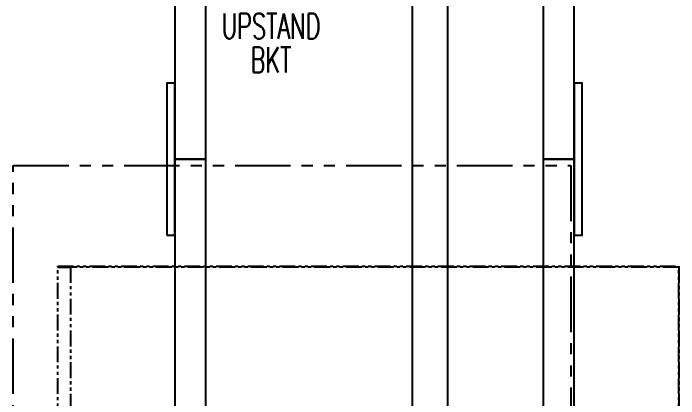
# Model space of a CAD drawing. Header units: inches. Extents: x 93 to 730, y 75 to 542.
# Drawn here: x 122.89 to 157.89, y 228.72 to 248.97 of the extents above; entities that cross this region are included whole.
import ezdxf
from ezdxf.enums import TextEntityAlignment as Align

# ---------------------------------------------------------------- set-up
doc = ezdxf.new("R2010")
doc.units = ezdxf.units.IN
doc.header["$MEASUREMENT"] = 0
doc.linetypes.add('PHANTOM', pattern=[2.5, 1.25, -0.25, 0.25, -0.25, 0.25, -0.25])
doc.layers.add('DIM', color=3, linetype='Continuous')
doc.layers.add('PHANTOM', color=4, linetype='PHANTOM')
doc.styles.add('PLAN_STYLE', font='TXT.SHX')

# ---------------------------------------------------------------- blocks, each defined once
blk = doc.blocks.new('3')
for points in [[(56.42899, -136.72905), (58.86649, -136.72905), (58.86649, -36.72905), (56.42899, -36.72905)], [(85.49149, -136.72905), (87.92899, -136.72905), (87.92899, -36.72905), (85.49149, -36.72905)], [(75.17899, -114.53905), (77.92899, -114.53905), (77.92899, -185.47905), (75.17899, -185.47905)], [(55.80399, -142.72905), (56.42899, -142.72905), (56.42899, -130.72905), (55.80399, -130.72905)], [(87.92899, -142.72905), (88.55399, -142.72905), (88.55399, -130.72905), (87.92899, -130.72905)], [(56.42899, -232.72905), (58.86649, -232.72905), (58.86649, -136.72905), (56.42899, -136.72905)], [(85.49149, -232.72905), (87.92899, -232.72905), (87.92899, -136.72905), (85.49149, -136.72905)]]:
    blk.add_lwpolyline(points, close=True)
at = {"layer": 'PHANTOM', "linetype": 'PHANTOM', "ltscale": 3.5}
blk.add_lwpolyline([(43.67899, -137.22905), (87.67899, -137.22905), (87.67899, -225.22905), (43.67899, -225.22905)], close=True, dxfattribs=at)
at = {"layer": 'PHANTOM', "linetype": 'PHANTOM'}
for points in [[(47.17899, -145.16655), (96.17899, -145.16655), (96.17899, -145.22905), (47.17899, -145.22905)], [(47.17899, -145.22905), (48.17899, -145.22905), (48.17899, -225.22905), (47.17899, -225.22905)], [(96.17899, -145.22905), (96.17899, -145.22905), (96.17899, -225.22905), (96.17899, -225.22905)]]:
    blk.add_lwpolyline(points, close=True, dxfattribs=at)
at = {"layer": 'DIM', "linetype": 'ByBlock', "style": 'PLAN_STYLE', "width": 0.65}
for s, p in [('UPSTAND', (64.01669, -127.24196)), ('BKT', (64.01669, -129.90251))]:
    blk.add_text(s, height=2, dxfattribs=at).set_placement(p, align=Align.CENTER)

msp = doc.modelspace()

# ---------------------------------------------------------------- block references
at = {"xscale": 0.6666666666, "yscale": 0.6666666666, "zscale": 0.6666666666}
msp.add_blockref('3', (93.77352, 332.45766), dxfattribs=at)

doc.saveas('drawing.dxf')
